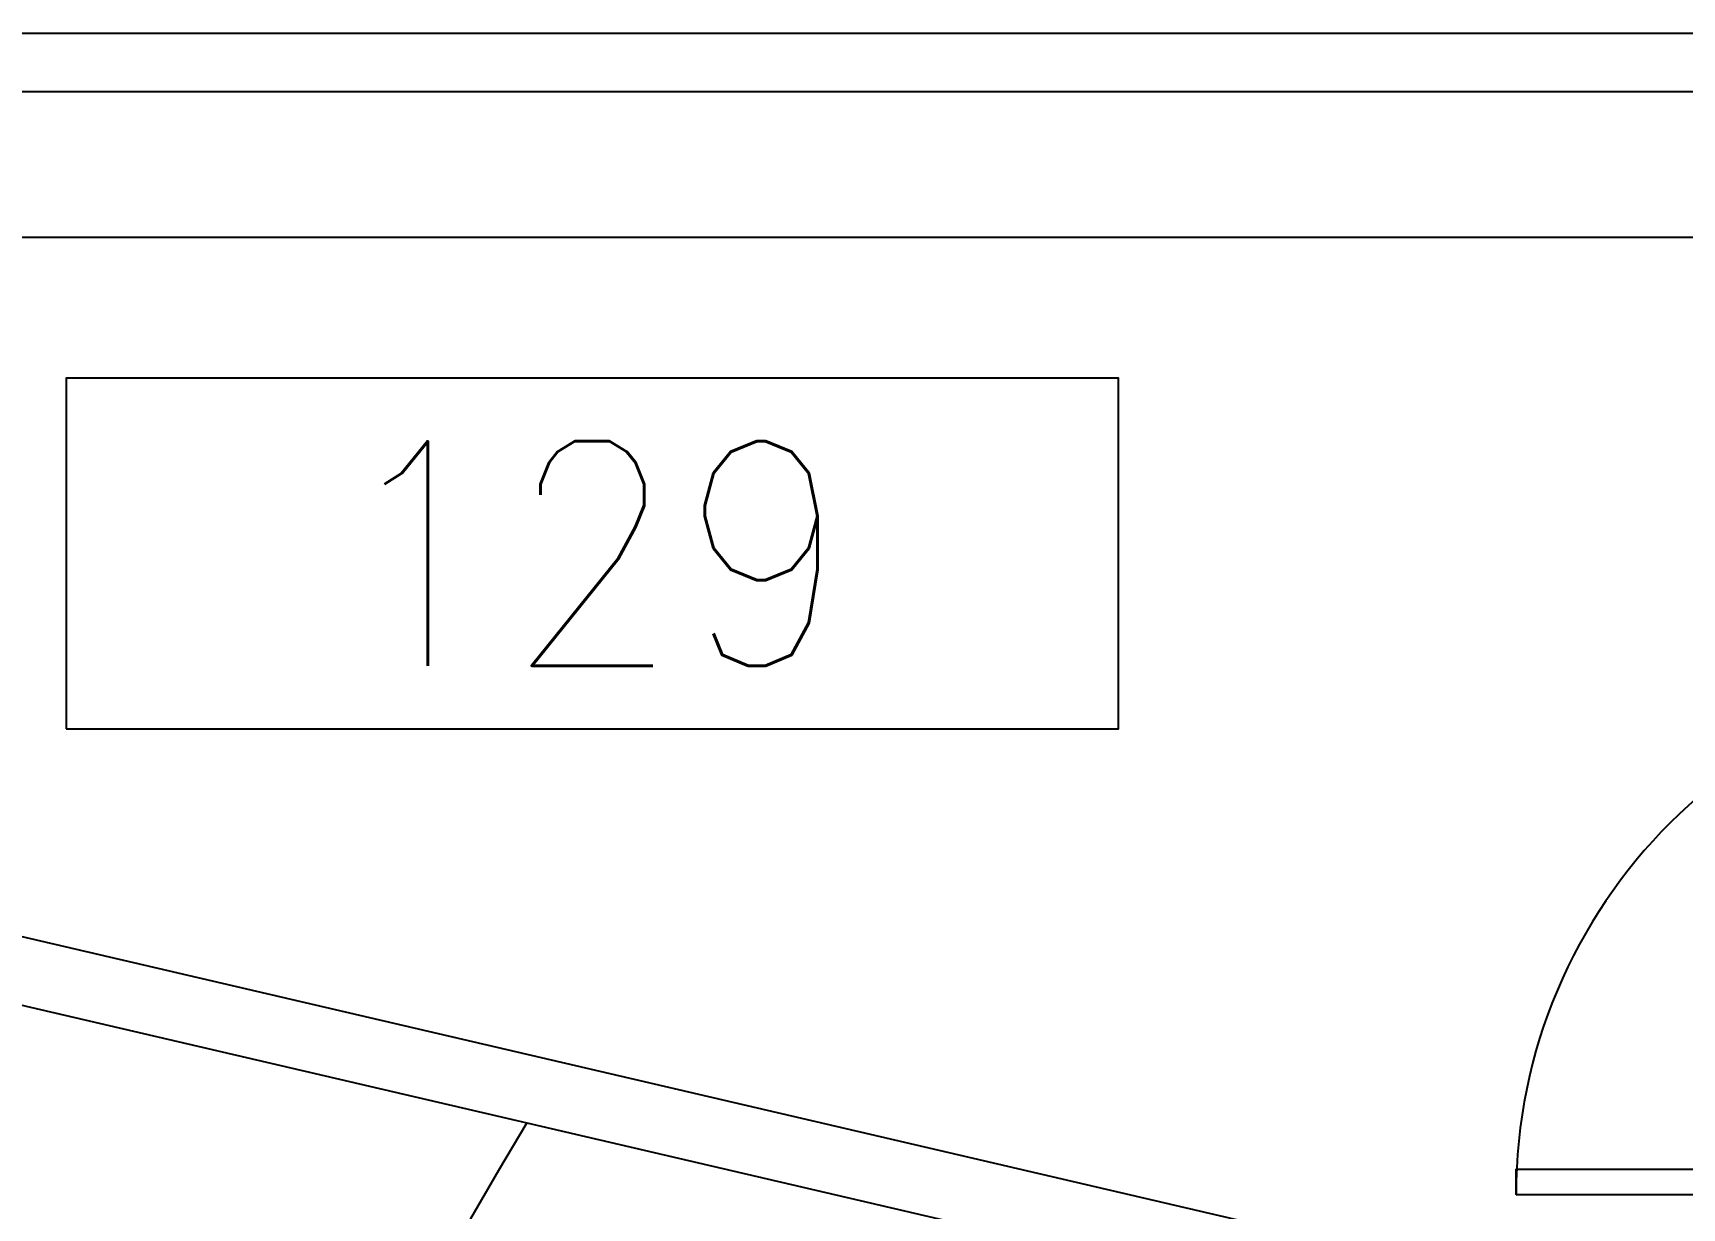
# Model space of a CAD drawing. Extents: x 324 to 2190, y 315 to 1855.
# Drawn here: x 763.3 to 876.1, y 1562.4 to 1642.9 of the extents above; entities that cross this region are included whole.
import ezdxf
from ezdxf.enums import TextEntityAlignment as Align

# ---------------------------------------------------------------- set-up
doc = ezdxf.new("R2010")
doc.units = 0
doc.header["$LTSCALE"] = 48
doc.header["$MEASUREMENT"] = 0
doc.layers.get('0').update_dxf_attribs({"color": 5, "linetype": 'CONTINUOUS'})
for name, color, linetype in [('first flr', 8, 'CONTINUOUS'), ('SP-RMBX', 7, 'CONTINUOUS'), ('SP-RMNO', 4, 'CONTINUOUS'), ('SP-ROOM', 4, 'CONTINUOUS')]:
    doc.layers.add(name, color=color, linetype=linetype)
doc.styles.add('ROMANS', font='ROMANS.shx', dxfattribs={"width": 0.9})

# ---------------------------------------------------------------- blocks, each defined once
blk = doc.blocks.new('FMGRM1')
at = {"layer": 'SP-RMBX', "color": 255}
blk.add_lwpolyline([(-0.375, -0.125), (0.375, -0.125), (0.375, 0.125), (-0.375, 0.125)], close=True, dxfattribs=at)
at = {"style": 'ROMANS', "width": 0.9}
for tag, p in [('DATA1', (0, -0.2836)), ('DATA2', (0, -0.443)), ('DATA3', (0, -0.6024)), ('DATA4', (0, -0.7618)), ('DATA5', (0, -0.9213))]:
    blk.add_attdef(tag, text='', height=0.1172, dxfattribs=at).set_placement(p, align=Align.CENTER)
at = {"layer": 'SP-RMNO', "style": 'ROMANS', "width": 0.9}
blk.add_attdef('RMNUMB', text='', height=0.16, dxfattribs=at).set_placement((0, 0), align=Align.MIDDLE)

msp = doc.modelspace()

# ---------------------------------------------------------------- linework, layer by layer
at = {"layer": 'first flr'}
for p, q in [((431.8, 1642.87), (975.79, 1642.87)), ((435.8, 1638.87), (977.04, 1638.87)), ((888.84, 1628.88), (709.88, 1628.88)), ((557.03, 1624.21), (906.05, 1542.91)), ((702.37, 1595.05), (900.79, 1548.83))]:
    msp.add_line(p, q, dxfattribs=at)
at = {"layer": 'first flr', "linetype": 'Continuous'}
msp.add_lwpolyline([(864.79, 1563.35), (864.79, 1565.1), (900.79, 1565.1), (900.79, 1563.35)], close=True, dxfattribs=at)
at = {"layer": 'first flr'}
for centre, radius, start, end in [((900.79, 1563.35), 36, 90, 180), ((1177.15, 1339.99), 443.34, 149.0055, 210.6408)]:
    msp.add_arc(centre, radius, start, end, dxfattribs=at)

# ---------------------------------------------------------------- block references
at = {"layer": 'SP-ROOM'}
ref = msp.add_blockref('FMGRM1', (801.58, 1607.25), dxfattribs=dict(at, xscale=96, yscale=96, zscale=96))
ref.add_attrib('RMNUMB', '129', dxfattribs={"layer": 'SP-RMNO', "height": 15.36, "style": 'ROMANS', "width": 0.9}).set_placement((801.58, 1607.25), align=Align.MIDDLE)

doc.saveas('drawing.dxf')
